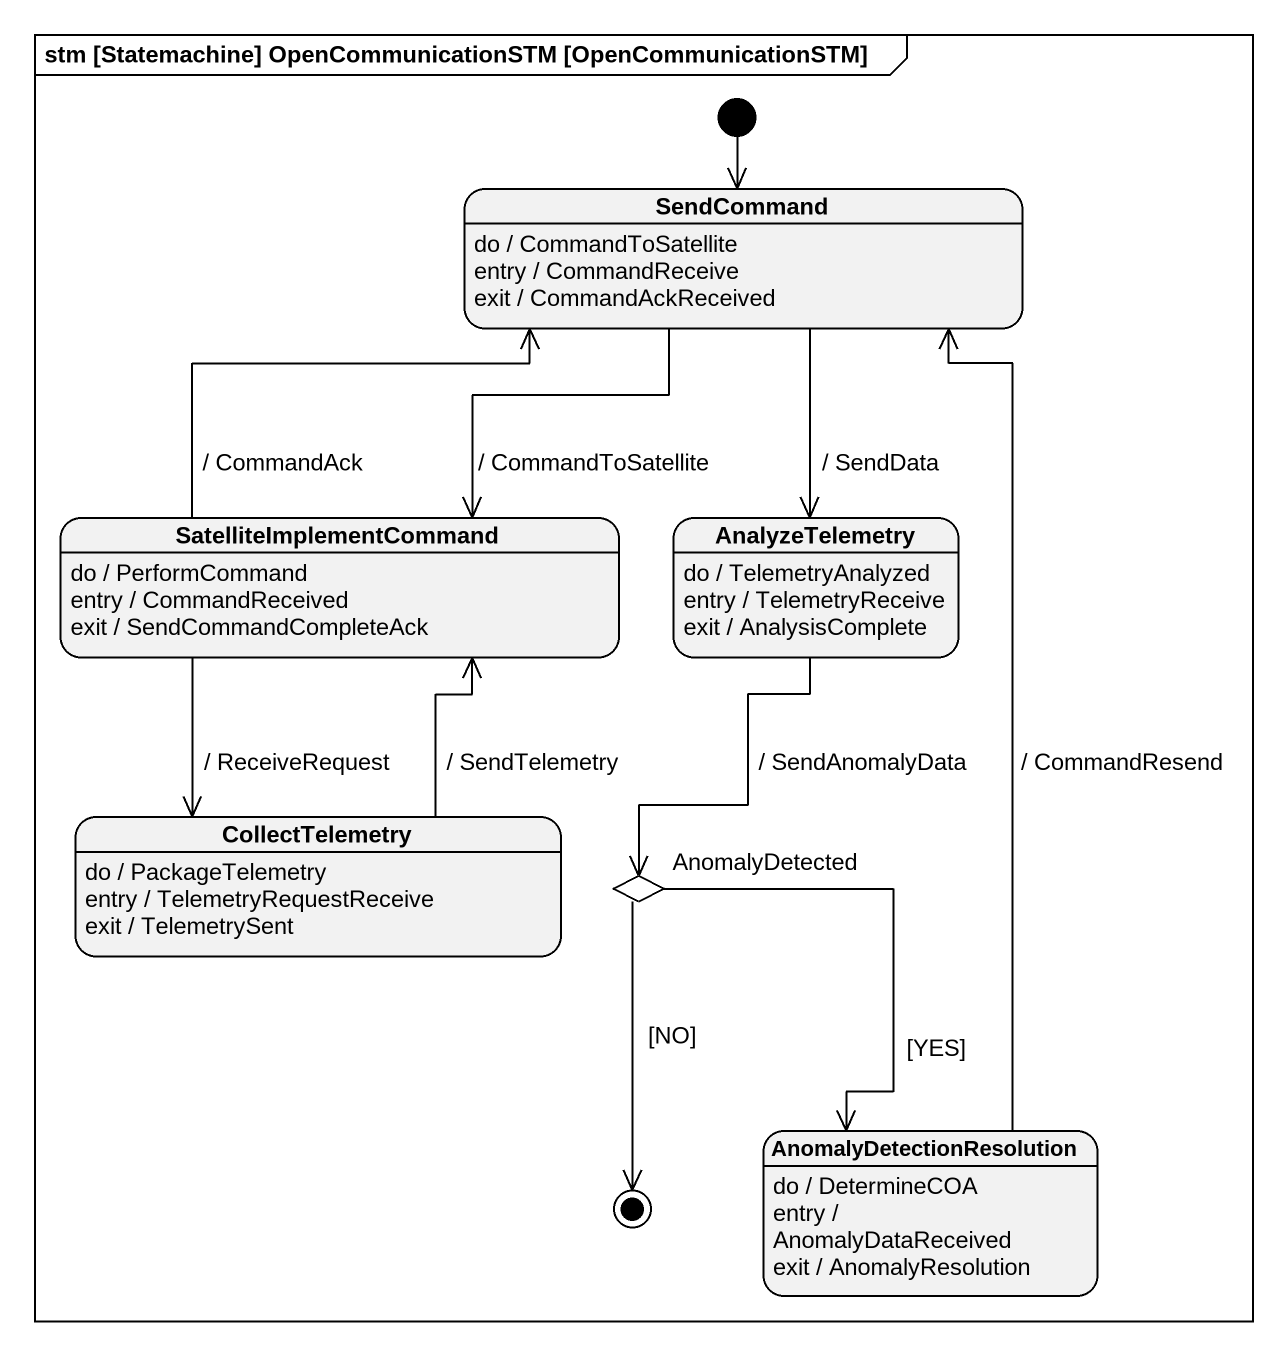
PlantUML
@startuml
mainframe stm [Statemachine] OpenCommunicationSTM [OpenCommunicationSTM]
hide empty description
state SendCommand
SendCommand : do / CommandToSatellite
SendCommand : entry / CommandReceive
SendCommand : exit / CommandAckReceived
state SatelliteImplementCommand
SatelliteImplementCommand : do / PerformCommand
SatelliteImplementCommand : entry / CommandReceived
SatelliteImplementCommand : exit / SendCommandCompleteAck
state AnalyzeTelemetry
AnalyzeTelemetry : do / TelemetryAnalyzed
AnalyzeTelemetry : entry / TelemetryReceive
AnalyzeTelemetry : exit / AnalysisComplete
state CollectTelemetry
CollectTelemetry : do / PackageTelemetry
CollectTelemetry : entry / TelemetryRequestReceive
CollectTelemetry : exit / TelemetrySent
state AnomalyDetected <<choice>>
state AnomalyDetectionResolution
AnomalyDetectionResolution : do / DetermineCOA
AnomalyDetectionResolution : entry / AnomalyDataReceived
AnomalyDetectionResolution : exit / AnomalyResolution
[*] --> SendCommand
SendCommand --> SatelliteImplementCommand : / CommandToSatellite
SendCommand --> AnalyzeTelemetry : / SendData
SatelliteImplementCommand -up-> SendCommand : / CommandAck
SatelliteImplementCommand --> CollectTelemetry : / ReceiveRequest
AnalyzeTelemetry --> AnomalyDetected : / SendAnomalyData
CollectTelemetry -up-> SatelliteImplementCommand : / SendTelemetry
AnomalyDetected --> AnomalyDetectionResolution : [YES]
AnomalyDetectionResolution -up-> SendCommand : / CommandResend
AnomalyDetected --> [*] : [NO]
@enduml
